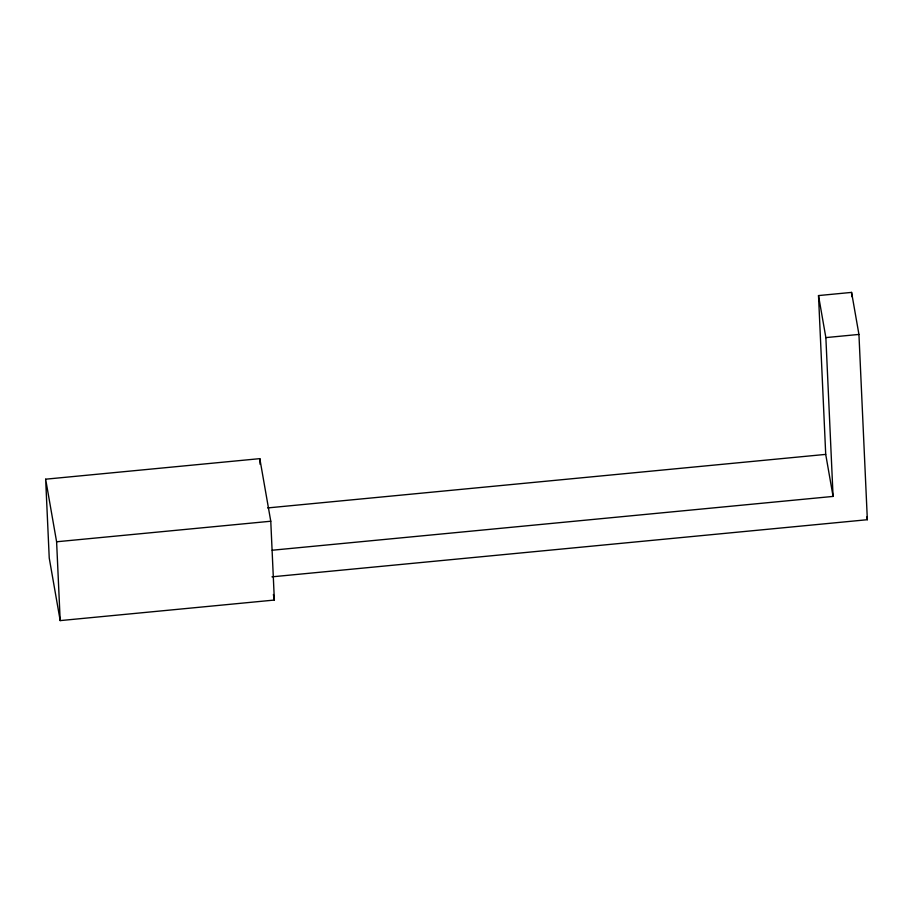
<?xml version="1.0" encoding="UTF-8"?>
<svg xmlns="http://www.w3.org/2000/svg" width="913" height="913" viewBox="0 0 913 913"><rect width="100%" height="100%" fill="white"/><g stroke="black" fill="none" stroke-linecap="round" stroke-linejoin="round"><path stroke-width="1.37" d="M272.188 550.231L833.078 496.421L825.717 454.389L818.505 295.572L851.578 292.4L858.939 334.432L867.35 519.714L271.971 576.833M818.505 295.572L825.866 337.593L858.939 334.432M45.65 479.188L259.817 458.646L270.773 521.232L274.357 600.058L60.19 620.6L49.234 558.026L45.65 479.188L56.606 541.774L60.19 620.6M267.669 507.925L825.717 454.389M56.606 541.774L270.773 521.232M866.859 516.918L867.35 519.714M273.386 594.5L274.357 600.058M851.578 292.4L851.772 296.645M825.866 337.593L833.078 496.421M259.817 458.646L260.068 464.272"/></g></svg>
